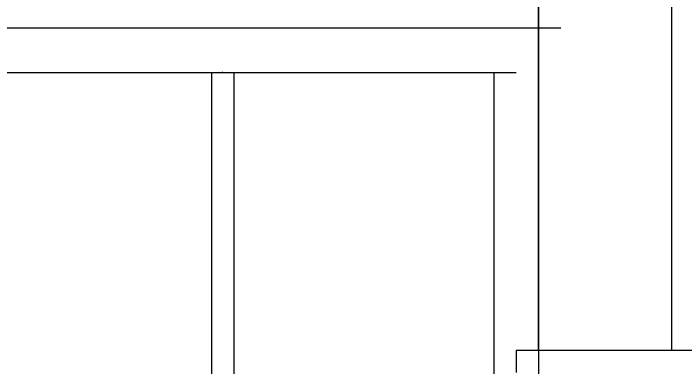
# Model space of a CAD drawing. Header units: inches. Extents: x -2812 to 9774, y -15726 to -746.
# Drawn here: x 3439.3 to 3499.7, y -9056.8 to -9025 of the extents above; entities that cross this region are included whole.
import ezdxf

# ---------------------------------------------------------------- set-up
doc = ezdxf.new("R2010")
doc.units = ezdxf.units.IN
doc.header["$LTSCALE"] = 17
doc.header["$MEASUREMENT"] = 0
doc.layers.add('OUTLINE', color=1, linetype='Continuous', lineweight=25)

msp = doc.modelspace()

# ---------------------------------------------------------------- linework, layer by layer
at = {"layer": 'OUTLINE'}
for p, q in [((3486.503, -9021.253), (3486.503, -9055.253)), ((3498.503, -9055.253), (3498.503, -9021.253)), ((3372.02, -9026.253), (3488.503, -9026.253)), ((3486.503, -9026.253), (3486.503, -9089.253)), ((3486.503, -9026.253), (3486.503, -9055.253)), ((3498.503, -9055.253), (3498.503, -9026.253)), ((3376.02, -9030.253), (3484.503, -9030.253)), ((3457.118, -9030.253), (3457.118, -9089.253)), ((3459.118, -9030.253), (3459.118, -9089.253)), ((3482.503, -9030.253), (3482.503, -9089.253)), ((3484.503, -9055.253), (3500.503, -9055.253)), ((3484.503, -9055.253), (3484.503, -9057.253))]:
    msp.add_line(p, q, dxfattribs=at)
for points in [[(3486.503, -9055.253), (3486.503, -9021.253)], [(3498.503, -9055.253), (3498.503, -9051.163)], [(3486.503, -9055.253), (3498.503, -9055.253)]]:
    msp.add_lwpolyline(points, dxfattribs=at)
msp.add_point((3458.118, -9030.253), dxfattribs=at)

doc.saveas('drawing.dxf')
